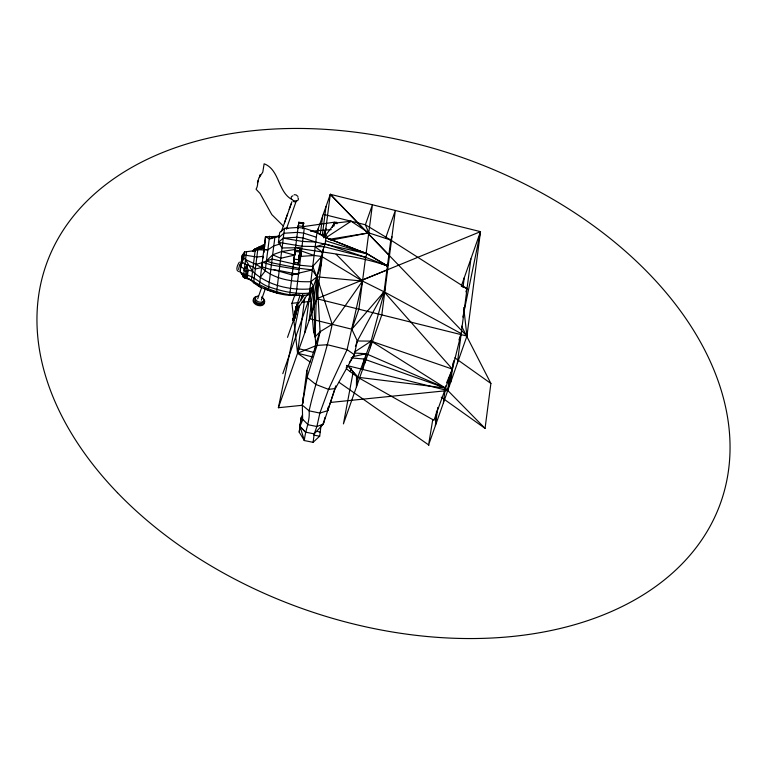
<?xml version="1.0" encoding="UTF-8"?>
<svg xmlns="http://www.w3.org/2000/svg" width="767" height="767" viewBox="0 0 767 767"><rect width="100%" height="100%" fill="white"/><g stroke="black" fill="none" stroke-linecap="round" stroke-linejoin="round"><path stroke-width="1.15" d="M356.53 375.284L356.444 386.913L357.7 377.259L371.103 341.123L385.226 288.536M264.701 246.888L265.487 236.754L279.341 236.37L269.255 238.767L265.487 236.754L259.256 286.542C271.604 291.959 285.775 297.174 299.351 294.787M295.621 311.718L295.631 310.913L294.854 315.601L296.714 309.6L295.583 314.106M321.047 425.666L319.686 436.174L313.089 442.329L304.346 440.555L299.226 432.195L300.002 426.423L302.649 419.923L302.313 405.197L306.867 370.499L314.585 349.378L315.86 343.712L315.093 336.838L316.896 276.829L321.689 256.466L314.077 255.469L300.712 256.408L298.67 255.977M289.667 295.343L292.419 272.649M296.743 308.104L296.589 310.52L296.925 307.922M296.829 306.637L296.944 304.787L292.754 320.299L294.116 320.385L297.097 307.941M291.719 199.42C277.644 191.501 279.639 169.632 264.126 163.793L262.793 172.115L260.579 175.499L260.253 174.79L260.157 176.199C256.638 180.255 258.738 185.058 256.063 189.257L260.023 193.409L271.806 214.597L283.359 226.073L291.939 201.683M246.821 264.768L248.019 270.655L247.3 277.299L245.191 277.932L243.35 277.108L246.533 251.71L255.162 250.569L264.107 247.952L263.819 250.032L257.77 249.611L253.609 282.764L259.256 286.542L261.231 286.973M304.221 295.285L296.052 307.107C295.343 308.583 298.957 308.861 298.008 307.27M436.548 411.208L435.416 425.58L437.765 407.459M251.499 280.022L245.277 278.172L245.392 277.088L251.403 280.53L253.609 282.764M294.547 255.478L295.525 247.405L300.309 248.009L300.827 256.456L298.747 256.005L300.827 256.456L299.619 253.695M302.534 414.822L301.134 417.737L300.002 426.423L304.346 440.555C305.17 430.412 310.117 421.284 309.12 410.834C315.496 381.64 326.176 353.597 332.178 324.316L316.896 276.829L312.265 269.926L298.641 273.167L298.478 274.433L279.226 270.559L282.055 247.971L278.402 242.334L279.667 232.574L284.509 228.384L298.075 227.463L304.269 228.24L316.982 232.411L310.808 281.69L313.53 286.388L310.06 291.949L309.226 294.777C286.944 298.018 265.641 289.197 247.166 277.836L245.191 277.932L246.648 266.111L244.28 269.447M309.58 292.217L309.226 294.777L310.808 281.69L316.896 276.829L362.513 281.067L384.075 291.796L461.188 333.587L452.396 369.109L433.959 420.297L357.7 377.259L346.32 368.697M309.111 320.462L313.53 286.388L309.916 288.958C289.619 290.453 267.664 285.353 252.525 271.288L248.613 270.128L245.967 271.556L244.165 270.348L244.357 268.862L240.761 266.753L240.934 265.487L240.109 271.978L243.465 276.245L243.35 277.108L247.799 275.305C255.488 277.52 260.991 284.183 268.671 286.762C281.757 291.278 295.477 294.528 309.417 293.099L313.53 286.388L315.093 336.838L320.079 331.728L332.178 324.316L362.513 281.067L336.157 254.308M243.685 274.337L243.35 277.108M262.17 262.554L272.093 259.045L299.619 265.229L312.696 266.475L321.689 256.466L362.513 281.067L347.087 349.627L328.544 389.368L319.877 413.068L316.886 426.51L314.221 433.882L313.089 442.329M264.241 246.581L264.299 246.006L264.174 247.06M292.342 273.225L294.672 254.251M299.456 254.855L298.478 262.573L298.833 259.725L294.039 259.121L293.425 264.04L298.21 264.644L300.309 248.009L299.351 255.67L300.827 256.456M243.465 276.245L243.724 273.992L240.109 271.978L240.55 268.642M251.403 280.53L255.162 250.569M305.477 432.118L300.002 426.423L305.477 432.118L314.221 433.882L323.3 424.093L327.701 410.661L328.094 407.277M241.442 261.768L241.653 259.984L241.193 263.695L242.113 262.324M241.873 258.431L242.238 255.363L244.568 251.912L246.533 251.71M298.737 223.101L298.833 222.277L298.679 223.101L303.464 223.696L303.627 222.871L298.814 222.315L298.075 227.895M303.521 223.705L303.627 222.871L302.975 227.789M323.569 421.745L323.3 424.093L321.402 425.273M279.226 270.559L270.799 269.543L261.643 266.763L262.199 262.132L271.345 264.989L299.063 269.687L299.245 268.297L271.633 262.784L266.379 260.972L272.63 254.807L281.585 251.538L295.305 249.448M279.361 235.833L274.931 237.022L272.63 254.807L280.751 258.258L294.595 255.114L294.835 253.091M287.855 228.537L284.509 228.384L282.055 247.971L295.525 247.77L298.075 227.463M241.135 263.81L240.637 267.961L242.238 255.363M240.991 265.209L241.854 258.306M262.774 257.885L262.899 256.84L262.707 258.364M294.039 259.121L293.694 261.969L295.161 250.167L299.955 250.761L298.21 264.644M294.566 255.066L295.525 247.405L293.425 264.04M302.86 228.499L303.521 223.312L298.727 222.718M303.607 222.919L303.08 226.965M298.478 274.433L304.269 228.24M264.778 242.391L264.979 240.809M279.293 270.022L276.523 292.898L279.897 293.052M298.037 228.087L298.315 225.853L303.109 226.447L302.831 228.671M314.326 432.962L314.048 435.186L319.686 436.174M272.63 254.807L268.268 290.501L264.232 287.989M243.225 254.51L242.257 261.95L240.761 266.753M310.808 281.69C293.953 282.151 274.126 279.763 261.557 267.568L255.277 269.006L253.081 266.782L244.941 264.164L242.257 261.95L243.772 258.086L244.568 251.912M244.941 264.164L245.047 263.397M243.801 273.416L243.532 275.487L245.335 276.686L248.019 270.655M252.592 270.713L252.525 271.288L245.517 259.601L243.772 258.086M269.591 236.188L265.123 271.154L260.358 277.165M298.181 227.185L298.833 222.277M300.712 256.408L301 254.232M295.583 309.983L296.139 307.03M294.595 318.957L296.167 306.81M295.18 317.154L296.465 307.308M296.704 305.41L295.372 311.613L296.34 308.229M296.388 307.874L294.116 320.385L294.442 317.96L292.754 320.299L295.103 312.898L295.765 307.855L295.439 316.359L296.887 307.97L294.432 318.899L295.324 316.042M296.733 306.436L296.944 304.787L296.014 307.989M310.136 362.043L297.567 353.232L304.729 298.085M309.226 294.777L309.705 290.866M304.758 332.83L310.089 291.709M317.691 233.101L318.305 228.403M320.223 234.827L322.658 216.026M312.476 310.903L316.896 276.829L312.696 266.475M322.217 235.843L326.023 206.476M320.299 267.165L322.265 252.046L325.141 243.868L325.956 237.607L316.982 232.411L313.463 231.682M324.173 237.3L325.007 230.877M299.226 432.195L300.319 423.796M323.147 249.543L316.761 298.737L278.383 407.728L302.121 405.312M324.7 237.549L330.309 194.31L480.487 231.644L466.94 336.071L428.561 445.061L432.799 419.338M315.093 336.838L313.617 331.833L314.067 328.343M366.06 253.743L372.417 204.77L365.37 224.769L368.764 232.88L390.787 240.071L467.017 288.67L465.895 291.863M362.609 369.397L363.961 359.033L351.085 357.873M364.881 362.954L366.08 353.712L354.296 353.041M370.25 347.71L371.103 341.123L357.336 340.989L351.823 329.206L358.87 309.206L365.37 259.073L366.789 253.724L325.956 237.607L366.789 253.724L387.431 265.938L388.581 262.669M355.418 346.435L357.336 340.989L384.075 291.796L390.787 240.071L391.937 236.811M443.393 402.924L445.598 385.926M449.711 375.475L447.746 390.566L330.567 402.435M450.699 382.206L452.77 366.175L447.746 390.566L346.559 365.408M452.923 365.034L453.22 362.743M463.009 287.27L464.246 277.769M457.333 363.366L470.88 258.93M441.226 397.191L485.06 428.379L490.89 383.462L461.533 326.128M299.763 428.082L301.134 417.737L308.142 424.745L316.886 426.51L323.3 424.093L324.978 417.353M298.286 226.37L298.468 225.172M259.438 285.372L259.256 286.542L254.539 282.457M296.57 306.848L296.944 304.787M353.184 371.928L343.424 423.892L381.803 314.901L395.35 210.474L385.724 237.808M278.383 407.728L299.494 305.256M453.009 365.015L453.968 360.365M462.885 317.097L480.487 231.644L316.761 298.737L466.94 336.071L463.709 307.49M316.896 276.829L320.079 331.728L317.001 345.39L307.059 377.422L302.313 405.197L309.12 410.834L319.877 413.068L327.701 410.661L335.831 386.51M357.336 340.989L354.268 354.651L335.304 388.543L328.544 389.368L315.783 384.42L307.059 377.422L306.867 370.499M362.091 282.774L362.513 281.067M247.166 277.836L247.799 275.305M261.643 266.763L262.63 262.841M296.771 309.139L295.218 314.106M292.754 320.299L295.439 310.367M296.781 309.082L295.372 312.955M296.493 308.344L295.487 312.044M327.701 410.661L335.793 385.839M300.146 295.122L295.995 307.567L296.647 307.711M297.28 307.989L298.152 308.2L298.977 305.947M300.856 300.29L302.744 294.624M257.415 182.843L258.297 180.341M259.294 177.513L260.253 174.79M257.693 298.775L261.633 287.596M281.316 231.711L283.282 226.121M284.461 222.775L287.615 213.83M289.188 209.362L291.153 203.773M261.336 300.127L265.305 288.871M286.312 229.218L296.225 201.079M293.636 318.42L291.93 303.291L295.027 294.499M316.905 232.382L330.309 194.31L466.94 336.071M287.51 337.365L293.377 320.702M294.95 316.244L298.478 306.215M301.22 298.43L302.399 295.094M323.118 236.246L325.889 228.374M333.818 226.275L334.92 223.13L334.354 222.2L302.409 226.754M282.802 373.654L321.181 264.663M315.86 343.712L320.079 331.728M350.203 371.659L351.391 368.285M461.303 286.129L480.487 231.644M458.954 339.944L461.188 333.587M253.244 251.634L254.011 249.611L264.519 244.242M446.615 382.8L452.396 369.109L384.075 291.796L382.465 293.502M332.121 227.502L334.354 222.2L336.742 222.296M239.726 264.404L238.547 269.39M309.417 293.099L310.06 291.949L313.617 331.833M244.165 270.348L246.648 266.111M314.585 349.378L317.001 345.39L327.451 344.747L347.087 349.627L354.268 354.651L349.349 362.609M346.243 367.566L347.489 365.581M298.219 307.883L307.644 294.25M294.355 318.267L293.08 320.04L294.116 320.107M323.712 237.799L334.92 223.13L351.113 221.232L368.764 232.88L330.567 240.244M239.342 262.151C237.837 264.433 235.028 269.917 238.479 271.614M384.075 291.796L351.823 329.206L309.715 318.736M245.191 277.932L247.425 275.545M242.017 262.18L241.576 263.493M260.329 249.524L264.519 245.958L259.188 247.175L263.906 249.102M252.391 251.097L254.011 249.611L259.246 247.214L264.519 245.958M279.035 237.454L283.876 233.264L297.443 232.343L303.636 233.12L316.359 237.224M325.544 240.733L366.789 253.724L315.736 242.036L303.003 237.991L296.81 237.224L283.244 238.144L278.402 242.334L301.987 246.265L324.144 246.706L365.945 257.444L387.431 265.938L386.836 266.187M264.222 252.218L263.838 249.448L267.817 249.869L273.781 245.919L280.454 243.801M355.121 351.66L371.103 341.123L452.396 369.109M325.544 237.971L351.113 221.232L349.292 221.979M259.246 247.214L254.011 249.611L255.516 251.135M293.895 320.673L297.567 353.232L316.148 345.61M362.666 279.907L387.661 269.725M245.517 259.601L255.852 264.394L262.18 262.678M352.532 356.732L366.08 353.712L445.33 388.006L485.06 428.379M261.988 247.952L254.098 249.658L261.988 247.952L259.188 247.175M241.758 274.327L243.724 273.992M328.679 239.39L368.764 232.88M361.439 354.296L366.08 353.712M294.144 194.713L296.091 194.885L297.951 196.457M263.004 256.351L256.811 257.003L244.165 254.999L241.5 261.058L242.065 261.135M291.93 303.291L297.864 302.687M301.431 302.332L310.923 301.364M271.48 238.585L269.255 238.767L274.931 237.022M310.539 231.279L331.219 229.621M315.736 242.036L302.572 241.432L283.244 238.144M295.525 247.77C326.186 253.187 357.873 255.401 387.431 265.938L366.482 253.263L358.63 250.838M298.152 308.2L297.51 307.95M263.838 249.448L267.817 249.869M348.007 365.754L357.7 377.259L445.33 388.006L371.103 341.123M295.007 251.413L299.801 252.017M293.636 262.352L298.421 262.947M242.746 258.23L243.762 258.354M299.245 268.297L312.265 269.926M292.879 294.979L295.937 295.65L298.641 273.167L292.131 274.95L273.982 269.773M300.041 250.512L314.077 255.469M323.271 214.309L365.37 224.769L390.787 240.071L388.543 239.294M334.92 223.13L337.116 223.676M318.813 233.945L326.732 235.91M299.14 348.774L313.741 352.408M297.567 353.232L312.361 356.904M316.848 431.294L320.203 432.137M281.585 251.538L294.595 255.114M293.454 201.385L293.876 201.577A1.946 1.304 19.4 0 0 296.033 201.366M268.316 290.329L275.554 292.342M365.945 257.444L325.141 243.868L315.151 246.869L322.265 252.046M241.95 263.11L241.557 262.074A1.256 1.103 -71.7 0 1 241.989 261.451M363.961 359.033L445.33 388.006M272.515 291.019L275.564 292.227M380.892 263.254L387.431 265.938L380.259 262.256M461.638 286.11L467.017 288.67M255.852 264.394L261.557 267.568M245.277 278.172L243.417 276.945L242.727 274.749M339.062 382.321L428.993 445.167M454.85 357.815L490.89 383.462M389.492 255.66L330.309 194.31M347.796 365.485L357.7 377.259M303.233 397.287L303.32 402.857M261.93 297.558A5.829 3.902 19.4 0 1 263.091 304.106A5.829 3.902 19.4 0 1 254.203 301.632A5.829 3.902 19.4 0 1 257.645 296.369M264.174 301.584A5.829 3.902 19.4 0 1 257.971 305.467A5.829 3.902 19.4 0 1 253.829 298.699M263.263 301.297A4.305 2.876 19.4 0 1 258.019 303.195A4.305 2.876 19.4 0 1 255.488 298.373M261.662 296.973A4.305 2.876 19.4 0 1 262.525 301.805A4.305 2.876 19.4 0 1 255.967 299.983A4.305 2.876 19.4 0 1 258.508 296.091M297.912 197.675A3.739 2.502 19.4 0 1 296.58 200.954A3.739 2.502 19.4 0 1 291.633 199.094A3.739 2.502 19.4 0 1 292.965 195.815M294.691 201.395A0.968 0.652 19.4 0 1 293.876 201.577M294.662 315.86L294.403 317.778L293.138 319.542L294.662 315.86M294.988 313.406L293.147 319.197L294.988 313.406M117.409 492.673A357.623 239.294 19.4 0 0 708.823 528.54A357.623 239.294 19.4 0 0 324.268 129.287A357.623 239.294 19.4 0 0 117.409 492.673"/></g></svg>
